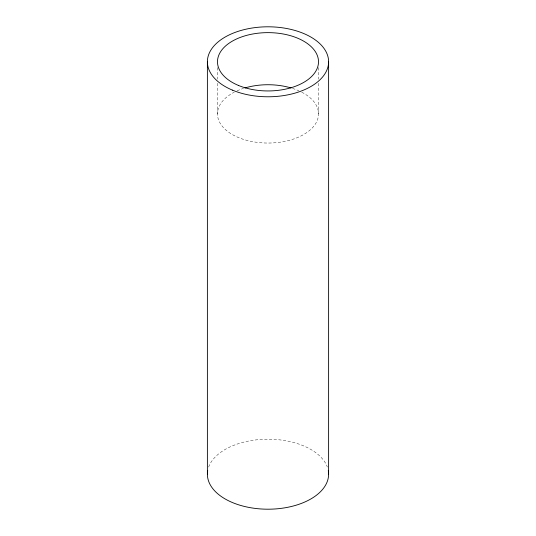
<?xml version="1.0" encoding="UTF-8"?>
<svg xmlns="http://www.w3.org/2000/svg" width="536" height="536" viewBox="0 0 536 536"><rect width="100%" height="100%" fill="white"/><g stroke="black" fill="none" stroke-linecap="round" stroke-linejoin="round"><path stroke-width="0.4" stroke-dasharray="2.68 2.01" d="M318.511 67.583L318.511 79.161M318.511 83.294L318.511 113.887M217.489 67.583L217.489 79.161M217.489 83.294L217.489 113.887M208.672 467.037A60.615 34.994 0 0 1 268 439.212A60.615 34.994 0 0 1 327.329 467.037M301.735 92.185A50.511 29.158 0 0 1 304.354 134.134A50.511 29.158 0 0 1 231.646 134.134A50.511 29.158 0 0 1 234.266 92.185M237.1 90.819A50.511 29.158 0 0 1 243.491 88.393M292.509 88.393A50.511 29.158 0 0 1 298.9 90.819"/><path stroke-width="0.8" d="M328.615 61.794L328.615 474.206M207.385 61.794L207.385 474.206M328.287 470.595A60.615 34.994 0 0 1 268 509.2A60.615 34.994 0 0 1 207.713 470.595M244.945 87.944A50.511 29.158 0 0 1 291.055 87.944M232.436 90.128A60.615 34.994 0 0 0 328.287 65.405A60.615 34.994 0 0 0 243.277 29.842A60.615 34.994 0 0 0 232.436 90.128M238.366 85.405A50.511 29.158 0 0 0 318.237 64.802A50.511 29.158 0 0 0 247.398 35.168A50.511 29.158 0 0 0 238.366 85.405"/></g></svg>
